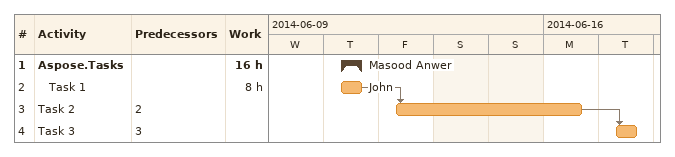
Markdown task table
| ID | Level | Task | Start | Finish | Predecessors | Resources | Work (h) |
|---|---|---|---|---|---|---|---|
| 1 | 1 | **Aspose.Tasks** | 2014-06-12 | 2014-06-12 |  | Masood Anwer | 16 |
| 2 | 2 | Task 1 | 2014-06-12 | 2014-06-12 |  | John | 8 |
| 3 | 1 | Task 2 | 2014-06-13 | 2014-06-16 | 2 |  |  |
| 4 | 1 | Task 3 | 2014-06-17 | 2014-06-17 | 3 |  |  |
